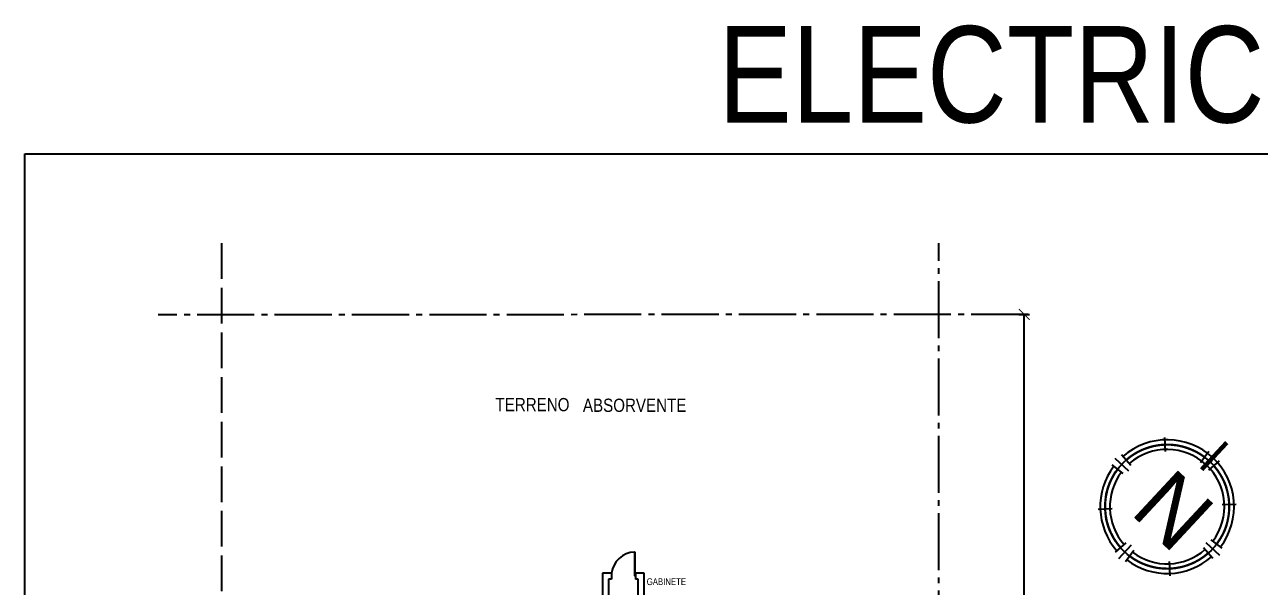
# Model space of a CAD drawing. Header units: millimetres. Extents: x 221 to 543, y -43 to 148.
# Drawn here: x 481.31 to 502.05, y 15.57 to 25.01 of the extents above; entities that cross this region are included whole.
import ezdxf
from ezdxf.enums import TextEntityAlignment as Align

# ---------------------------------------------------------------- set-up
doc = ezdxf.new("R2010")
doc.units = ezdxf.units.MM
doc.linetypes.add('ACAD_ISO02W100', pattern=[15, 12, -3])
doc.linetypes.add('ACAD_ISO04W100', pattern=[30, 24, -3, 0, -3])
doc.layers.add('10-SOLADOS', color=15, linetype='Continuous')
doc.layers.add('LOC', color=8, linetype='Continuous')
doc.styles.add('COTAS', font='ROMANS', dxfattribs={"width": 0.7})
doc.styles.add('gardel', font='ARIALN.TTF')
doc.styles.add('GOTHICE', font='gothice', dxfattribs={"height": 6.771452})
doc.styles.add('NARROW', font='ARIALN.TTF')
doc.styles.add('PROV', font='times.ttf')
doc.dimstyles.new('COTA-S-S-2-50', dxfattribs={"dimscale": 1.5, "dimtxt": 0.1, "dimasz": 0.06, "dimexe": 0, "dimexo": 0, "dimgap": 0.08, "dimtad": 1, "dimzin": 4, "dimdsep": 46, "dimtxsty": 'COTAS', "dimblk1": 'M2_COTA', "dimblk2": 'M2_COTA', "dimsah": 1, "dimcen": 0.1, "dimse1": 1, "dimse2": 1, "dimclrd": 2, "dimclre": 256, "dimclrt": 6, "dimadec": 0, "dimazin": 0, "dimtfac": 1, "dimtix": 1, "dimtmove": 2, "dimatfit": 3, "dimldrblk": 'M2_COTA', "dimfxl": 1, "dimtolj": 1, "dimtzin": 4, "dimarcsym": 0})

# ---------------------------------------------------------------- blocks, each defined once
blk = doc.blocks.new('M2_COTA')
for p, q in [((-1, 0), (0, 0)), ((0, 1), (0, -1))]:
    blk.add_line(p, q)
at = {"const_width": 0.2}
blk.add_lwpolyline([(-1, -1), (1, 1)], dxfattribs=at)
blk = doc.blocks.new('*D217')
at = {"color": 252, "lineweight": -2, "ltscale": 0.05, "transparency": 16777216}
blk.add_line((498.099, -4.774), (498.099, 20.046), dxfattribs=at)
at = {"layer": 'Defpoints', "color": 0, "ltscale": 0.05, "transparency": 16777216}
for p in [(498.099, 20.136), (498.168, 20.136), (497.475, -4.864)]:
    blk.add_point(p, dxfattribs=at)
at = {"color": 252, "lineweight": -2, "ltscale": 0.05, "transparency": 16777216, "xscale": 0.09, "yscale": 0.09, "zscale": 0.09}
for p, rotation in [((498.099, 20.136), 90), ((498.099, -4.864), 270)]:
    blk.add_blockref('M2_COTA', p, dxfattribs=dict(at, rotation=rotation))
at = {"color": 0, "ltscale": 0.05, "transparency": 16777216, "insert": (497.947, 7.636), "char_height": 0.15, "attachment_point": 5, "rotation": 90, "style": 'PROV'}
blk.add_mtext('\\A1;25.00', dxfattribs=at)

msp = doc.modelspace()

# ---------------------------------------------------------------- linework, layer by layer
at = {"color": 252, "linetype": 'ACAD_ISO02W100', "ltscale": 0.05}
msp.add_line((484.617, 21.332), (484.617, -1.342), dxfattribs=at)
at = {"color": 252, "linetype": 'ACAD_ISO04W100', "ltscale": 0.04}
for p, q in [((496.667, 9.336), (496.667, 21.332)), ((498.168, 20.136), (483.552, 20.128))]:
    msp.add_line(p, q, dxfattribs=at)
for p, q in [((491.567, 16.141), (491.552, 16.141)), ((491.552, 16.141), (491.552, 15.741)), ((491.567, 15.741), (491.567, 16.141)), ((491.552, 15.741), (491.567, 15.741))]:
    msp.add_line(p, q)
at = {"color": 3}
for p, q in [((491.17, 15.786), (491.017, 15.786)), ((491.017, 15.786), (491.017, 15.086)), ((491.17, 15.786), (491.17, 15.686)), ((491.717, 15.786), (491.57, 15.786)), ((491.57, 15.786), (491.57, 15.686)), ((491.717, 15.086), (491.717, 15.786)), ((491.17, 15.686), (491.117, 15.686)), ((491.117, 15.686), (491.117, 15.086)), ((491.617, 15.686), (491.57, 15.686)), ((491.617, 15.086), (491.617, 15.686))]:
    msp.add_line(p, q, dxfattribs=at)
at = {"color": 2}
msp.add_lwpolyline([(481.311, 22.836), (519.989, 22.836), (519.989, -8.655), (481.311, -8.655)], close=True, dxfattribs=at)
at = {"color": 252}
msp.add_arc((491.566, 15.742), 0.399, 92.0622, 173.749, dxfattribs=at)
at = {"layer": 'LOC', "color": 8}
for p, q in [((500.458, 18.066), (500.466, 17.829)), ((499.622, 17.721), (499.85, 17.509)), ((499.889, 17.599), (499.733, 17.777)), ((501.202, 17.831), (501.059, 17.642)), ((501.372, 17.672), (501.194, 17.516)), ((499.763, 17.463), (499.574, 17.606)), ((499.34, 16.862), (499.576, 16.871)), ((501.424, 16.939), (501.661, 16.948)), ((499.806, 16.294), (499.628, 16.138)), ((499.896, 16.255), (499.684, 16.027)), ((501.268, 16.033), (501.111, 16.211)), ((501.15, 16.301), (501.379, 16.089)), ((501.426, 16.204), (501.237, 16.347)), ((499.942, 16.168), (499.799, 15.979)), ((500.534, 15.981), (500.543, 15.744))]:
    msp.add_line(p, q, dxfattribs=at)
at = {"layer": 'LOC', "color": 0, "const_width": 0.0375}
for points in [[(501.13, 17.736, 0.356509), (499.811, 17.688, 0.904255)], [(499.669, 17.535, 0.356509), (499.717, 16.216, 0.356509)], [(501.332, 16.275, 0.356509), (501.283, 17.594, 0.904255)], [(499.87, 16.073, 0.356509), (501.189, 16.122, 0.356509)]]:
    msp.add_lwpolyline(points, format="xyb", dxfattribs=at)
at = {"layer": 'LOC', "color": 0, "const_width": 0.0749}
msp.add_lwpolyline([(501.501, 17.982), (501.079, 17.527)], dxfattribs=at)
at = {"layer": 'LOC', "color": 8}
msp.add_circle((500.5, 16.905), 1.043, dxfattribs=at)
for radius, start, end in [(1.124, 322.858, 131.3444), (0.962, 322.858, 131.3444), (1.124, 142.858, 221.3444), (0.962, 142.858, 221.3444), (0.962, 232.858, 311.3444), (1.124, 232.858, 311.3444)]:
    msp.add_arc((500.5, 16.905), radius, start, end, dxfattribs=at)

# ---------------------------------------------------------------- texts
at = {"color": 0, "style": 'NARROW'}
msp.add_text('ELECTRICITY', height=1.62019, dxfattribs=at).set_placement((492.959, 23.362))
at = {"layer": '10-SOLADOS', "color": 7, "ltscale": 0.1, "style": 'gardel'}
for tag, height, p in [('TERRENO', 0.222, (489.84, 18.62)), ('ABSORVENTE', 0.222, (491.556, 18.609)), ('GABINETE', 0.114, (492.089, 15.643))]:
    msp.add_attdef(tag, text='', height=height, dxfattribs=at).set_placement(p, align=Align.MIDDLE)
at = {"layer": 'LOC', "color": 2, "style": 'GOTHICE'}
msp.add_text('N', height=1.081, rotation=137.1012, dxfattribs=at).set_placement((501.358, 16.881))

# ---------------------------------------------------------------- dimensions: what is measured, and where the dimension line sits
at = {"ltscale": 0.05}
dim = msp.add_linear_dim(base=(498.099, 20.136), p1=(497.475, -4.864), p2=(498.168, 20.136), angle=90, dimstyle='COTA-S-S-2-50', override={"dimgap": 0.05, "dimpost": '<>', "dimtxsty": 'PROV', "dimclrd": 252, "dimclrt": 0}, dxfattribs=at)
dim.commit()
dim.dimension.update_dxf_attribs({"geometry": '*D217', "text_midpoint": (497.947, 7.636)})

doc.saveas('drawing.dxf')
